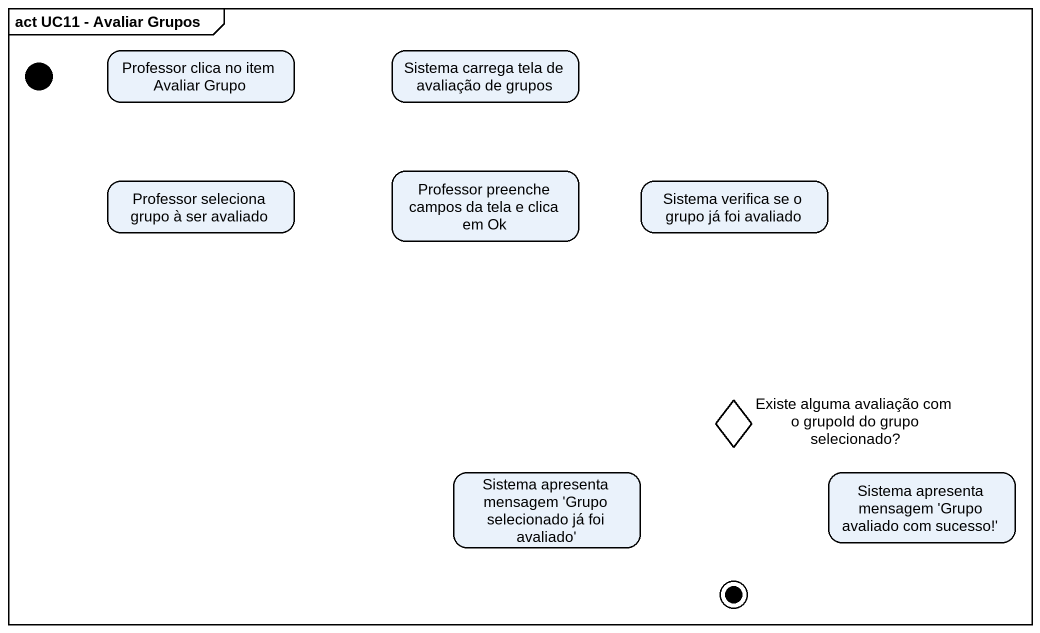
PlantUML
@startuml
mainframe act UC11 - Avaliar Grupos
hide empty description
state initial1 <<start>>
state "Professor clica no item Avaliar Grupo" as Professor_clica_no_item
state "Sistema carrega tela de avaliação de grupos" as Sistema_carrega_tela_de
state "Professor seleciona grupo à ser avaliado" as Professor_seleciona_grupo_à
state "Professor preenche campos da tela e clica em Ok" as Professor_preenche_campos
state "Sistema verifica se o grupo já foi avaliado" as Sistema_verifica_se_o_grupo
state "Existe alguma avaliação com o grupoId do grupo selecionado?" as Existe_alguma_avaliação_com <<choice>>
state "Sistema apresenta mensagem 'Grupo selecionado já foi avaliado'" as Sistema_apresenta_mensagem
state "Sistema apresenta mensagem 'Grupo avaliado com sucesso!'" as Sistema_apresenta_mensagem_2
state final1 <<end>>
@enduml
